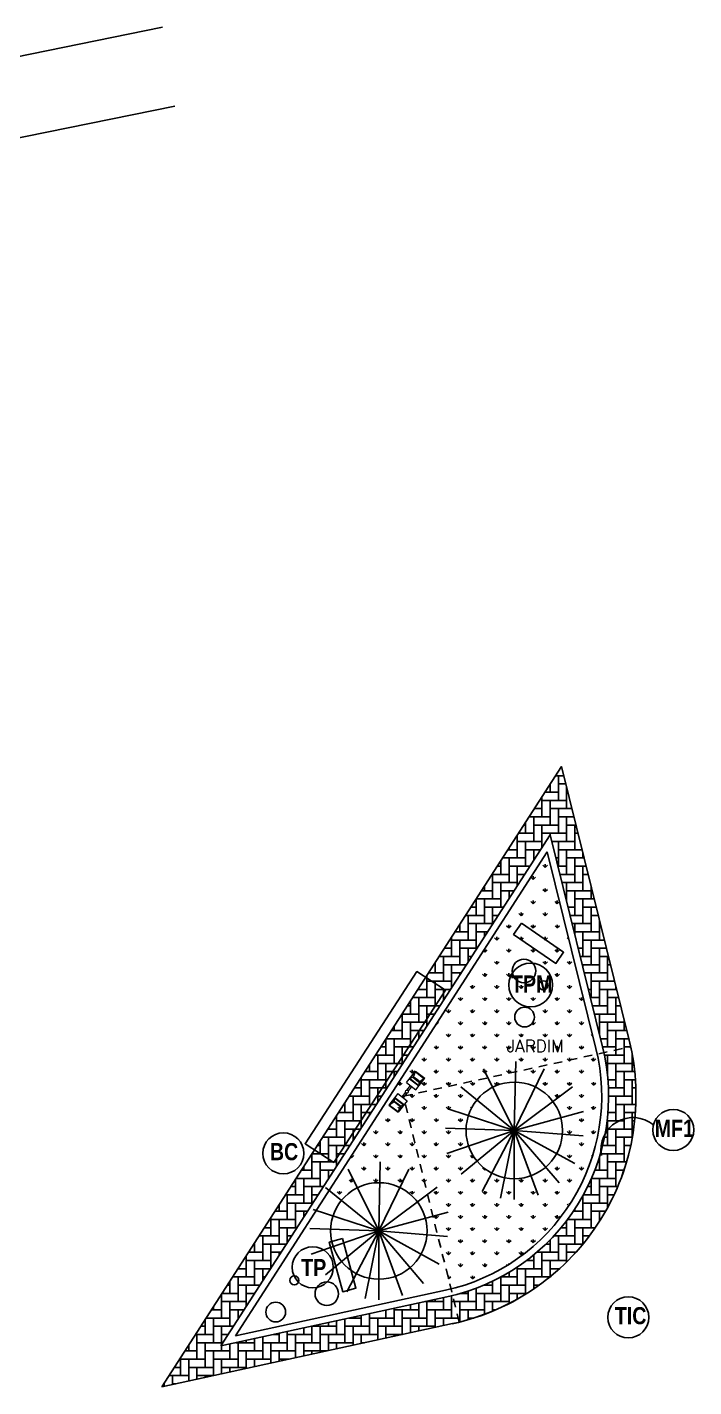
# Model space of a CAD drawing. Extents: x -599692 to 469028, y -9431878 to 9424999.
# Drawn here: x 2246.76 to 2256.5, y -517.43 to -497.57 of the extents above; entities that cross this region are included whole.
import ezdxf

# ---------------------------------------------------------------- set-up
doc = ezdxf.new("R2010")
doc.units = 0
doc.header["$LTSCALE"] = 0.5
doc.header["$MEASUREMENT"] = 0
doc.linetypes.add('HIDDEN', pattern=[0.375, 0.25, -0.125])
doc.layers.add('Det', color=3, linetype='CONTINUOUS', lineweight=9)
for name, color, linetype in [('P01', 1, 'CONTINUOUS'), ('P1', 1, 'CONTINUOUS'), ('P2', 2, 'CONTINUOUS'), ('P3', 3, 'CONTINUOUS'), ('P6', 4, 'CONTINUOUS'), ('RAIOS', 250, 'HIDDEN'), ('TEXTO', 3, 'CONTINUOUS'), ('VEGETAÇÃO', 2, 'CONTINUOUS')]:
    doc.layers.add(name, color=color, linetype=linetype)
doc.styles.add('ARIAL', font='ARIALNB.TTF')
doc.styles.add('ROMANS', font='romans')
pattern_1 = [(90, (147.68335, -270.66319), (-0.12, 0.12), [0.36, -0.12]), (180, (147.68335, -270.54319), (-0.12, 0.12), [0.36, -0.12])]

# ---------------------------------------------------------------- blocks, each defined once
blk = doc.blocks.new('JARDIM')
at = {"layer": 'VEGETAÇÃO', "linetype": 'Continuous', "ltscale": 3}
for q in [(2252.839, -428.816), (2253.311, -428.71), (2253.727, -428.816), (2252.508, -429.082), (2254.14, -429.079), (2252.332, -429.405), (2254.302, -429.442), (2252.283, -429.683), (2252.302, -430.055), (2252.511, -430.356), (2252.82, -430.608), (2253.088, -430.704), (2253.289, -430.724), (2253.637, -430.662), (2254.173, -430.2), (2254.293, -429.796), (2253.943, -430.484)]:
    blk.add_line((2253.289, -429.717), q, dxfattribs=at)
blk.add_circle((2253.289, -429.717), 0.705, dxfattribs=at)
blk = doc.blocks.new('FG')
at = {"layer": 'Det', "color": 7}
for p, q in [((-0.9, 0.573), (-1.743, 0.462)), ((-1.743, 0.462), (-1.654, -0.215)), ((-1.743, 0.462), (-1.654, -0.215)), ((-1.209, 0.502), (-1.709, 0.437)), ((-1.371, 0.381), (-1.709, 0.437)), ((-1.709, 0.437), (-1.628, -0.181)), ((-1.344, 0.006), (-1.39, 0.357)), ((-1.371, 0.381), (-1.209, 0.502)), ((-1.347, 0.363), (-1.3, 0.012)), ((-1.209, 0.502), (-1.128, -0.115)), ((-1.184, 0.536), (-1.094, -0.141)), ((-0.9, 0.573), (-0.811, -0.104)), ((-0.521, 0.329), (-0.862, 0.284)), ((-0.508, 0.23), (-0.849, 0.185)), ((-0.389, 0.346), (-0.048, 0.389)), ((-0.377, 0.247), (-0.036, 0.289)), ((-0.084, 0.678), (0.759, 0.783)), ((-0.084, 0.678), (0, 0)), ((0, 0), (0.844, 0.105)), ((0.2, 0.713), (0.284, 0.035)), ((0.233, 0.687), (0.733, 0.749)), ((0.42, 0.611), (0.233, 0.687)), ((0.233, 0.687), (0.31, 0.069)), ((0.473, 0.188), (0.31, 0.069)), ((0.31, 0.069), (0.81, 0.131)), ((0.401, 0.586), (0.445, 0.235)), ((0.42, 0.611), (0.733, 0.749)), ((0.488, 0.241), (0.445, 0.592)), ((0.473, 0.188), (0.81, 0.131)), ((0.733, 0.749), (0.81, 0.131)), ((0.759, 0.783), (0.844, 0.105)), ((0.759, 0.783), (0.844, 0.105)), ((-0.811, -0.104), (-1.654, -0.215)), ((-1.316, -0.04), (-1.628, -0.181)), ((-1.128, -0.115), (-1.628, -0.181)), ((-1.316, -0.04), (-1.128, -0.115))]:
    blk.add_line(p, q, dxfattribs=at)
for points in [[(-1.291, -0.037), (-1.34, -0.044), (-1.347, 0.006), (-1.297, 0.012)], [(0.448, 0.185), (0.497, 0.191), (0.491, 0.241), (0.442, 0.235)]]:
    blk.add_lwpolyline(points, close=True, dxfattribs=at)
blk.add_circle((-0.449, 0.288), 0.0829, dxfattribs=at)
for centre, start, end in [((-1.368, 0.36), 7.50667, 187.50667), ((0.423, 0.589), 7.0793, 187.0793)]:
    blk.add_arc(centre, 0.022, start, end, dxfattribs=at)

msp = doc.modelspace()

# ---------------------------------------------------------------- hatches: boundary and pattern name
at = {"layer": 'P01'}
h = msp.add_hatch(dxfattribs=at)
h.set_pattern_fill('AR-HBONE', color=256, scale=0.03, angle=45, style=0)
h.set_pattern_definition(pattern_1)
h.paths.add_polyline_path([(2254.701, -508.902), (2254.569, -508.369), (2248.73, -517.427), (2249.283, -517.307)])
h = msp.add_hatch(dxfattribs=at)
h.set_pattern_fill('AR-HBONE', color=256, scale=0.03, angle=45, style=0)
h.set_pattern_definition(pattern_1)
h.paths.add_polyline_path([(2254.701, -508.902), (2254.403, -509.364), (2255.17, -512.462, -0.414214), (2252.978, -516.095), (2253.074, -516.483, 0.414214), (2255.558, -512.366)])
h = msp.add_hatch(dxfattribs=at)
h.set_pattern_fill('AR-HBONE', color=256, scale=0.03, angle=45, style=0)
h.set_pattern_definition(pattern_1)
h.paths.add_polyline_path([(2253.074, -516.483), (2252.978, -516.095), (2249.59, -516.831), (2249.283, -517.307)])
at = {"layer": 'VEGETAÇÃO'}
h = msp.add_hatch(dxfattribs=at)
h.set_pattern_fill('GRASS', color=256, scale=0.25, style=0)
h.set_pattern_definition([(90, (147.68335, -270.6632), (-0.176776695, 0.176776695), [0.046875, -0.30667839]), (45, (147.68335, -270.6632), (-0.176776695, 0.176776695), [0.046875, -0.203125]), (135, (147.68335, -270.6632), (-0.176776695, -0.176776695), [0.046875, -0.203125])])
h.paths.add_polyline_path([(2251.173, -514.56), (2251.353, -514.707, -0.487874), (2252.464, -514.728), (2252.613, -514.617), (2252.954, -515.998, 0.414214), (2255.073, -512.486), (2254.362, -509.613)])
h.paths.add_polyline_path([(2253.885, -512.027, -1), (2254.174, -512.027, -1)], flags=16)
h.paths.add_polyline_path([(2254.585, -513.683, -1), (2253.175, -513.683, -1)], flags=16)
h.paths.add_polyline_path([(2253.849, -511.354, -1), (2254.193, -511.354, -1)], flags=16)
h.paths.add_polyline_path([(2254.236, -511.565, -1), (2254.369, -511.565, -1)], flags=16)

# ---------------------------------------------------------------- linework, layer by layer
at = {"layer": 'P1'}
for p, q in [((2254.569, -508.369, 23.401), (2248.73, -517.427, 23.401)), ((2255.558, -512.366, 24.028), (2254.569, -508.369, 24.028)), ((2248.73, -517.427, 3.779), (2252.979, -516.505, 0.834))]:
    msp.add_line(p, q, dxfattribs=at)
at = {"layer": 'P1', "elevation": 23.401}
msp.add_lwpolyline([(2248.73, -517.427), (2254.569, -508.369), (2255.558, -512.366, -0.42271), (2252.979, -516.505), (2248.73, -517.427)], format="xyb", dxfattribs=at)
at = {"layer": 'P1'}
for centre, radius in [((2254.12, -511.558), 0.32), ((2256.203, -513.676), 0.3), ((2250.505, -514.018), 0.3), ((2250.935, -515.682), 0.3), ((2255.545, -516.413), 0.3)]:
    msp.add_circle(centre, radius, dxfattribs=at)
for centre, radius, start, end in [((2252.258, -513.183, 24.028), 3.4, 282.2402, 13.8973), ((2255.614, -513.964), 0.469, 50.4291, 190.5865)]:
    msp.add_arc(centre, radius, start, end, dxfattribs=at)
at = {"layer": 'P2'}
msp.add_lwpolyline([(2252.876, -511.635), (2252.457, -511.362), (2250.822, -513.878), (2251.242, -514.151)], close=True, dxfattribs=at)
at = {"layer": 'P3'}
for p, q in [((2254.403, -509.364, 23.401), (2249.59, -516.831, 23.401)), ((2255.17, -512.462, 24.028), (2254.403, -509.364, 24.028)), ((2254.362, -509.613, 23.401), (2249.805, -516.682, 23.401)), ((2255.073, -512.486, 24.028), (2254.362, -509.613, 24.028)), ((2249.805, -516.682, 2.96), (2252.873, -516.017, 0.834)), ((2249.59, -516.831, 3.124), (2252.894, -516.115, 0.834))]:
    msp.add_line(p, q, dxfattribs=at)
for points, elevation in [([(2248.741, -497.571), (2211.597, -505.144), (2188.86, -509.666)], 21.651), ([(2189.092, -510.822), (2211.747, -506.269), (2248.92, -498.723)], 23.408)]:
    msp.add_lwpolyline(points, dxfattribs=dict(at, elevation=elevation))
for radius in [2.9, 3]:
    msp.add_arc((2252.258, -513.183, 24.028), radius, 282.2402, 13.8973, dxfattribs=at)
at = {"layer": 'P6'}
for points in [[(2253.984, -510.655), (2253.87, -510.82), (2254.488, -511.245), (2254.601, -511.08)], [(2251.368, -515.263), (2251.175, -515.315), (2251.373, -516.039), (2251.566, -515.986)]]:
    msp.add_lwpolyline(points, close=True, dxfattribs=at)
at = {"layer": 'RAIOS'}
for p, q in [((2252.258, -513.183, 0.834), (2255.581, -512.462, -1.468)), ((2253.074, -516.483, 24.028), (2252.258, -513.183, 24.028))]:
    msp.add_line(p, q, dxfattribs=at)
at = {"layer": 'VEGETAÇÃO', "linetype": 'Continuous', "ltscale": 3}
for centre, radius in [((2254.021, -511.354), 0.172), ((2254.303, -511.565), 0.0664), ((2254.03, -512.027), 0.144), ((2250.667, -515.873), 0.0664), ((2251.14, -516.068), 0.172), ((2250.394, -516.335), 0.144)]:
    msp.add_circle(centre, radius, dxfattribs=at)

# ---------------------------------------------------------------- block references
at = {"layer": 'P1', "xscale": 0.25, "yscale": 0.25, "zscale": 0.25, "rotation": 44.73750852692748}
msp.add_blockref('FG', (2252.439, -513.089), dxfattribs=at)
at = {"layer": 'VEGETAÇÃO'}
for p in [(0.591, -83.966), (-1.389, -85.434)]:
    msp.add_blockref('JARDIM', p, dxfattribs=at)

# ---------------------------------------------------------------- texts
at = {"layer": 'TEXTO', "style": 'ARIAL'}
for s, p in [('MF1', (2255.931, -513.777, 263.894)), ('BC', (2250.309, -514.118, 263.894)), ('TIC', (2255.349, -516.513, 263.894))]:
    msp.add_text(s, height=0.25, dxfattribs=at).set_placement(p)
at = {"layer": 'TEXTO', "width": 3.05792, "attachment_point": 1}
for s, insert, char_height, style in [('{\\C3;TPM}', (2253.832, -511.419), 0.25, 'ARIAL'), ('{\\C3;JARDIM}', (2253.768, -512.36), 0.18, 'ROMANS'), ('{\\C3;TP}', (2250.766, -515.561), 0.25, 'ARIAL')]:
    msp.add_mtext(s, dxfattribs=dict(at, insert=insert, char_height=char_height, style=style))

doc.saveas('drawing.dxf')
